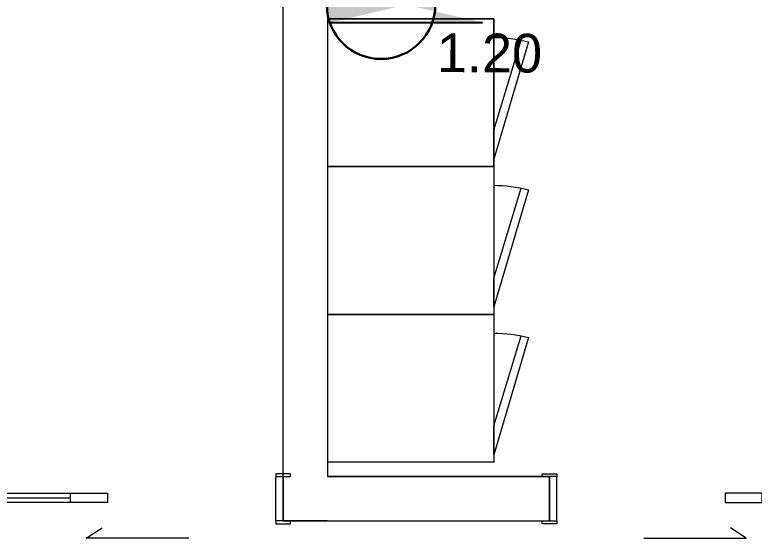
# Model space of a CAD drawing. Header units: metres. Extents: x -17 to 101, y 0 to 79.
# Drawn here: x 74.732 to 76.731, y 26.263 to 27.68 of the extents above; entities that cross this region are included whole.
import ezdxf

# ---------------------------------------------------------------- set-up
doc = ezdxf.new("R2010")
doc.units = ezdxf.units.M
doc.linetypes.add('CONTINUA', pattern=[0])
doc.linetypes.add('HIDDEN2', pattern=[0.1875, 0.125, -0.0625])
doc.layers.add('Cotas varias El', color=253, linetype='Continuous', lineweight=13)
doc.layers.add('TOMACORRIENTE', color=5, linetype='HIDDEN2', lineweight=30)
doc.styles.get("Standard").update_dxf_attribs({"font": 'arial.ttf'})

# ---------------------------------------------------------------- blocks, each defined once
blk = doc.blocks.new('tomac. 2.2')
at = {"layer": 'TOMACORRIENTE'}
h = blk.add_hatch(color=256, dxfattribs=at)
h.dxf.hatch_style = 1
edge = h.paths.add_edge_path()
edge.add_line((-0.1383, 0.0488), (0.2747, 0.048))
edge.add_line((-0.1385, -0.0483), (0.2745, -0.0491))
edge = h.paths.add_edge_path()
edge.add_ellipse((0, 0), major_axis=(0.1039, 0.1035), ratio=1, start_angle=475.671, end_angle=514.329)
edge.add_line((-0.1385, -0.0483), (0.1383, -0.0488))
edge.add_ellipse((0, 0), major_axis=(0.1039, 0.1035), ratio=1, start_angle=655.671, end_angle=694.329)
edge.add_line((0.1385, 0.0483), (-0.1383, 0.0488))
at = {"layer": 'TOMACORRIENTE', "color": 5, "linetype": 'CONTINUA'}
for p, q in [((-0.1383, 0.0488), (0.2747, 0.048)), ((-0.1385, -0.0483), (0.2745, -0.0491))]:
    blk.add_line(p, q, dxfattribs=at)
blk.add_ellipse((0, 0), major_axis=(0.1039, 0.1035), ratio=1, start_param=5.497787, end_param=11.780972, dxfattribs=at)
at = {"layer": 'TOMACORRIENTE'}
blk.add_text('T', height=0.144, dxfattribs=at).set_placement((0.2215, 0.0626))

msp = doc.modelspace()

# ---------------------------------------------------------------- linework, layer by layer
at = {"layer": 'Cotas varias El', "linetype": 'Continuous'}
for p, q in [((75.4577, 26.4298), (75.4577, 26.3098)), ((76.1777, 26.4298), (76.1777, 26.3098)), ((74.0326, 26.3848), (74.8826, 26.3848)), ((74.0326, 26.3723), (74.8826, 26.3723)), ((74.8826, 26.3598), (74.0326, 26.3598)), ((74.9255, 26.2632), (74.9679, 26.2911)), ((76.7098, 26.2632), (76.6674, 26.2911)), ((75.2023, 26.2632), (74.9255, 26.2632)), ((76.433, 26.2632), (76.7098, 26.2632))]:
    msp.add_line(p, q, dxfattribs=at)
at = {"layer": 'Cotas varias El'}
msp.add_line((75.5777, 26.4298), (76.1777, 26.4298), dxfattribs=at)
for points in [[(75.5777, 26.3098), (75.4577, 26.3098), (75.4577, 29.5839), (75.5777, 29.5839), (75.5777, 26.4298)], [(75.5777, 27.6687), (76.0277, 27.6687), (76.0277, 27.2687), (75.5777, 27.2687)], [(75.5777, 27.2687), (76.0277, 27.2687), (76.0277, 27.6687), (75.5777, 27.6687)], [(75.5777, 27.2687), (76.0277, 27.2687), (76.0277, 26.8687), (75.5777, 26.8687)], [(75.5777, 26.8687), (76.0277, 26.8687), (76.0277, 26.4687), (75.5777, 26.4687)], [(75.4577, 26.3098), (76.1777, 26.3098), (76.1777, 26.4298), (75.5777, 26.4298)]]:
    msp.add_lwpolyline(points, dxfattribs=at)
for points in [[(76.027, 27.6182, -0.065543), (76.1212, 27.606), (76.0276, 27.2889), (76.0275, 27.367), (76.1015, 27.6107)], [(76.027, 27.2182, -0.065543), (76.1212, 27.206), (76.0276, 26.8889), (76.0275, 26.967), (76.1015, 27.2107)], [(76.027, 26.8182, -0.065543), (76.1212, 26.806), (76.0276, 26.4889), (76.0275, 26.567), (76.1015, 26.8107)]]:
    msp.add_lwpolyline(points, format="xyb", dxfattribs=at)
at = {"layer": 'Cotas varias El', "linetype": 'Continuous'}
for points in [[(75.4777, 26.4298), (75.4777, 26.4378), (75.4377, 26.4378), (75.4377, 26.4298)], [(75.4577, 26.4298), (75.4577, 26.3098), (75.4377, 26.3098), (75.4377, 26.4298)], [(76.1577, 26.4298), (76.1577, 26.4378), (76.1977, 26.4378), (76.1977, 26.4298)], [(76.1777, 26.4298), (76.1777, 26.3098), (76.1977, 26.3098), (76.1977, 26.4298)], [(74.9826, 26.3598), (74.8826, 26.3598), (74.8826, 26.3848), (74.9826, 26.3848)], [(76.6527, 26.3598), (76.7527, 26.3598), (76.7527, 26.3848), (76.6527, 26.3848)], [(75.4777, 26.3018), (75.4777, 26.3098), (75.4377, 26.3098), (75.4377, 26.3018)], [(76.1577, 26.3018), (76.1577, 26.3098), (76.1977, 26.3098), (76.1977, 26.3018)]]:
    msp.add_lwpolyline(points, close=True, dxfattribs=at)

# ---------------------------------------------------------------- block references
at = {"layer": 'TOMACORRIENTE', "lineweight": 25, "rotation": 0.2681457516765948}
msp.add_blockref('tomac. 2.2', (75.7223, 27.7067), dxfattribs=at)

# ---------------------------------------------------------------- texts
at = {"layer": 'TOMACORRIENTE', "lineweight": 25}
msp.add_text('1.20', height=0.10469, rotation=359.6933, dxfattribs=at).set_placement((75.873, 27.5247))

doc.saveas('drawing.dxf')
